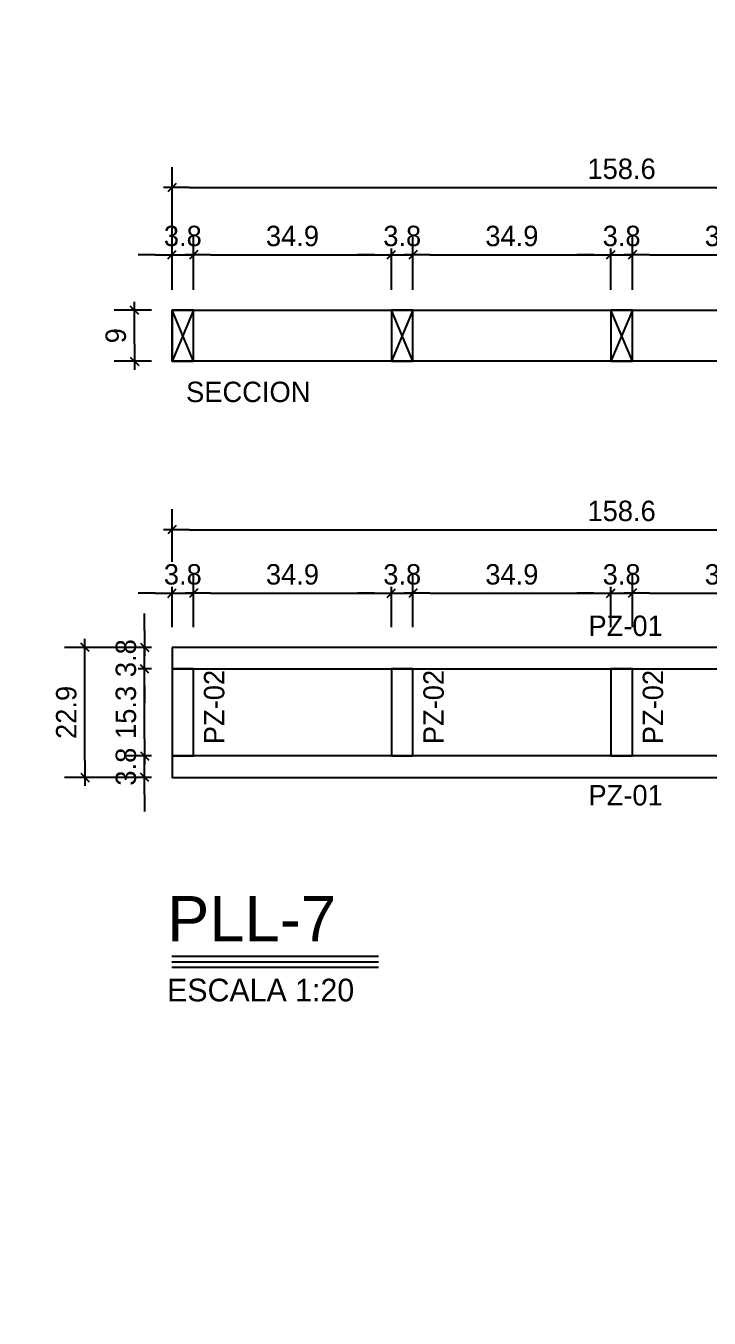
# Model space of a CAD drawing. Header units: millimetres. Extents: x 19458 to 19711, y 4351 to 4752.
# Drawn here: x 19490.617 to 19491.823, y 4522.546 to 4524.824 of the extents above; entities that cross this region are included whole.
import ezdxf
from ezdxf.enums import TextEntityAlignment as Align

# ---------------------------------------------------------------- set-up
doc = ezdxf.new("R2010")
doc.units = ezdxf.units.MM
for name, color, linetype in [('0 @ 0.2', 7, 'Continuous'), ('cotas', 1, 'Continuous'), ('cotas @ 500', 1, 'Continuous'), ('PANELES', 2, 'Continuous'), ('TEXTO @ 0.2', 2, 'Continuous'), ('TEXTOS TITULOS @ 0.2', 3, 'Continuous')]:
    doc.layers.add(name, color=color, linetype=linetype)
doc.styles.add('century gothic', font='GOTHIC.TTF')
doc.styles.add('COTAS SMC', font='GOTHIC.TTF')
doc.styles.add('NOTAS', font='GOTHIC.TTF')
doc.styles.add('SMCtitulos', font='sanss___.ttf')
doc.dimstyles.new('ANOTATIVE 100 SMCONSTRUCCIONES', dxfattribs={"dimscale": 0, "dimtxt": 0.18, "dimasz": 0.15, "dimexe": 0.18, "dimexo": 0.09, "dimgap": 0.1, "dimtad": 1, "dimzin": 0, "dimdsep": 46, "dimtxsty": 'century gothic', "dimblk1": 'FLECHA1', "dimblk2": 'FLECHA1', "dimsah": 1, "dimcen": 0.18, "dimdle": 0.075, "dimclrd": 1, "dimclre": 1, "dimclrt": 2, "dimaunit": 1, "dimadec": 0, "dimazin": 0, "dimtfac": 0.75, "dimtix": 1, "dimtmove": 2, "dimatfit": 3, "dimfxl": 0.09, "dimtvp": 1.5, "dimtfill": 1, "dimtolj": 1, "dimtzin": 0, "dimarcsym": 0})
doc.dimstyles.new('ANOTATIVE CM SMCONSTRUCCIONES', dxfattribs={"dimscale": 0, "dimtxt": 0.18, "dimasz": 0.15, "dimexe": 0.18, "dimexo": 0.18, "dimgap": 0.07, "dimtad": 1, "dimdec": 1, "dimlfac": 100, "dimdsep": 46, "dimtxsty": 'century gothic', "dimblk1": 'FLECHA1', "dimblk2": 'FLECHA1', "dimsah": 1, "dimcen": 0.18, "dimdle": 0.075, "dimclrd": 1, "dimclre": 1, "dimclrt": 2, "dimaunit": 1, "dimadec": 0, "dimazin": 2, "dimtfac": 0.75, "dimtdec": 1, "dimtix": 1, "dimtmove": 2, "dimatfit": 3, "dimfxl": 0.09, "dimtvp": 1.5, "dimtfill": 1, "dimtolj": 1, "dimtzin": 0, "dimarcsym": 0})
doc.dimstyles.new('PIES SMCONSTRUCCIONES', dxfattribs={"dimscale": 0, "dimtxt": 0.18, "dimasz": 0.2, "dimexe": 0.18, "dimexo": 0, "dimgap": 0.1, "dimtad": 1, "dimdec": 0, "dimlfac": 39.370079, "dimzin": 0, "dimdsep": 46, "dimlunit": 4, "dimtxsty": 'COTAS SMC', "dimblk1": 'FLECHA1', "dimblk2": 'FLECHA1', "dimsah": 1, "dimcen": 0.2, "dimdle": 0.075, "dimclrd": 1, "dimclre": 1, "dimclrt": 2, "dimaunit": 1, "dimadec": 0, "dimazin": 0, "dimtfac": 0.75, "dimtdec": 0, "dimtix": 1, "dimtmove": 2, "dimatfit": 3, "dimfxl": 0.09, "dimtvp": 1.5, "dimtfill": 1, "dimtolj": 1, "dimtzin": 0, "dimarcsym": 0})

# ---------------------------------------------------------------- blocks, each defined once
blk = doc.blocks.new('FLECHA1')
at = {"color": 4}
blk.add_line((-0.246176, -0.248081), (0.248081, 0.25), dxfattribs=at)
at = {"color": 1}
blk.add_line((-1, 0), (0.496162, 0), dxfattribs=at)
blk = doc.blocks.new('*D419')
at = {"layer": 'cotas', "color": 1, "lineweight": -2, "transparency": 16777216}
for p, q in [((19614.326, 4625.8448), (19614.326, 4700.8448)), ((19570.9836, 4550.8448), (19524.326, 4550.8448)), ((19614.326, 4548.4298), (19614.326, 4550.8448)), ((19570.5339, 4548.4298), (19524.326, 4548.4298)), ((19614.326, 4473.4298), (19614.326, 4398.4298))]:
    blk.add_line(p, q, dxfattribs=at)
at = {"layer": 'Defpoints', "color": 0, "transparency": 16777216}
for p in [(19614.326, 4550.8448), (19615.9836, 4550.8448), (19615.5339, 4548.4298)]:
    blk.add_point(p, dxfattribs=at)
at = {"layer": 'cotas', "color": 1, "lineweight": -2, "transparency": 16777216, "xscale": 75, "yscale": 75, "zscale": 75}
for p, rotation in [((19614.326, 4550.8448), 270), ((19614.326, 4548.4298), 90)]:
    blk.add_blockref('FLECHA1', p, dxfattribs=dict(at, rotation=rotation))
at = {"layer": 'cotas', "color": 2, "transparency": 16777216, "insert": (19517.3376, 4549.6373), "char_height": 90, "attachment_point": 5, "rotation": 90, "style": 'century gothic', "bg_fill": 3, "box_fill_scale": 1.1, "bg_fill_color": 256, "bg_fill_true_color": 13158600, "bg_fill_transparency": 0}
blk.add_mtext('\\A1;2.42', dxfattribs=at)
blk = doc.blocks.new('*D474')
at = {"layer": 'cotas', "color": 1, "lineweight": -2, "transparency": 16777216}
for p, q in [((19620.0128, 4651.7533), (19620.0128, 4751.7533)), ((19620.4168, 4551.7533), (19530.0128, 4551.7533)), ((19620.0128, 4550.5333), (19620.0128, 4551.7533)), ((19620.4168, 4550.5333), (19530.0128, 4550.5333)), ((19620.0128, 4450.5333), (19620.0128, 4350.5333))]:
    blk.add_line(p, q, dxfattribs=at)
at = {"layer": 'Defpoints', "color": 0, "transparency": 16777216}
for p in [(19620.0128, 4551.7533), (19620.4168, 4551.7533), (19620.4168, 4550.5333)]:
    blk.add_point(p, dxfattribs=at)
at = {"layer": 'cotas', "color": 1, "lineweight": -2, "transparency": 16777216, "xscale": 100, "yscale": 100, "zscale": 100}
for p, rotation in [((19620.0128, 4551.7533), 270), ((19620.0128, 4550.5333), 90)]:
    blk.add_blockref('FLECHA1', p, dxfattribs=dict(at, rotation=rotation))
at = {"layer": 'cotas', "color": 2, "transparency": 16777216, "insert": (19523.8809, 4551.1433), "char_height": 90, "attachment_point": 5, "rotation": 90, "style": 'COTAS SMC', "bg_fill": 3, "box_fill_scale": 1.1, "bg_fill_color": 256, "bg_fill_true_color": 13158600, "bg_fill_transparency": 0}
blk.add_mtext("\\A1;4'", dxfattribs=at)
blk = doc.blocks.new('*U701')
at = {"color": 2}
blk.add_line((0, 0.052), (1.823, 0.052), dxfattribs=at)
at = {"color": 250}
blk.add_line((0, 0), (1.823, 0), dxfattribs=at)
at = {"color": 7}
blk.add_line((0, -0.047), (1.823, -0.047), dxfattribs=at)
at = {"color": 0, "linetype": 'ByBlock', "lineweight": -2, "style": 'NOTAS'}
for tag, p in [('1TITLE', (0.027, 1.014)), ('2TITLE', (-0.043, 0.181))]:
    blk.add_attdef(tag, p, '', height=0.3, dxfattribs=at)
blk.add_attdef('SCALE', text='', height=0.18, dxfattribs=at).set_placement((-0.043, -0.148), align=Align.TOP_LEFT)
blk = doc.blocks.new('LL')
at = {"layer": 'PANELES'}
for p, q in [((19468.3744, 4520.8214), (19468.4124, 4520.7314)), ((19468.3744, 4520.7314), (19468.4124, 4520.8214))]:
    blk.add_line(p, q, dxfattribs=at)
blk.add_lwpolyline([(19468.3744, 4520.7314), (19468.4124, 4520.7314), (19468.4124, 4520.8214), (19468.3744, 4520.8214)], close=True, dxfattribs=at)
blk = doc.blocks.new('*D992')
at = {"color": 1, "lineweight": -2, "transparency": 16777216}
for p, q in [((19490.8388, 4524.3229), (19490.7726, 4524.3229)), ((19490.8086, 4524.2629), (19490.8086, 4524.2929)), ((19490.8388, 4524.2329), (19490.7726, 4524.2329))]:
    blk.add_line(p, q, dxfattribs=at)
at = {"layer": 'Defpoints', "color": 0, "transparency": 16777216}
for p in [(19490.8086, 4524.3229), (19490.8748, 4524.3229), (19490.8748, 4524.2329)]:
    blk.add_point(p, dxfattribs=at)
at = {"color": 1, "lineweight": -2, "transparency": 16777216, "xscale": 0.03, "yscale": 0.03, "zscale": 0.03}
for p, rotation in [((19490.8086, 4524.3229), 90), ((19490.8086, 4524.2329), 270)]:
    blk.add_blockref('FLECHA1', p, dxfattribs=dict(at, rotation=rotation))
at = {"color": 2, "transparency": 16777216, "insert": (19490.7757, 4524.2779), "char_height": 0.036, "attachment_point": 5, "rotation": 90, "style": 'century gothic', "bg_fill": 3, "box_fill_scale": 1.1, "bg_fill_color": 256, "bg_fill_true_color": 13158600, "bg_fill_transparency": 0}
blk.add_mtext('\\A1;9', dxfattribs=at)
blk = doc.blocks.new('*D993')
at = {"color": 1, "lineweight": -2, "transparency": 16777216}
for p, q in [((19490.8748, 4524.3589), (19490.8748, 4524.4567)), ((19490.9128, 4524.3589), (19490.9128, 4524.4567)), ((19490.8448, 4524.4207), (19490.8148, 4524.4207)), ((19490.8748, 4524.4207), (19490.9128, 4524.4207)), ((19490.9428, 4524.4207), (19490.9728, 4524.4207))]:
    blk.add_line(p, q, dxfattribs=at)
at = {"layer": 'Defpoints', "color": 0, "transparency": 16777216}
for p in [(19490.9128, 4524.4207), (19490.8748, 4524.3229), (19490.9128, 4524.3229)]:
    blk.add_point(p, dxfattribs=at)
at = {"color": 1, "lineweight": -2, "transparency": 16777216, "xscale": 0.03, "yscale": 0.03, "zscale": 0.03}
blk.add_blockref('FLECHA1', (19490.8748, 4524.4207), dxfattribs=at)
at = {"color": 1, "lineweight": -2, "transparency": 16777216, "xscale": 0.03, "yscale": 0.03, "zscale": 0.03, "rotation": 180}
blk.add_blockref('FLECHA1', (19490.9128, 4524.4207), dxfattribs=at)
at = {"color": 2, "transparency": 16777216, "insert": (19490.8938, 4524.4536), "char_height": 0.036, "attachment_point": 5, "style": 'century gothic', "bg_fill": 3, "box_fill_scale": 1.1, "bg_fill_color": 256, "bg_fill_true_color": 13158600, "bg_fill_transparency": 0}
blk.add_mtext('\\A1;3.8', dxfattribs=at)
blk = doc.blocks.new('*D994')
at = {"color": 1, "lineweight": -2, "transparency": 16777216}
for p, q in [((19490.9128, 4524.3589), (19490.9128, 4524.4567)), ((19491.2619, 4524.3589), (19491.2619, 4524.4567)), ((19490.9428, 4524.4207), (19491.2319, 4524.4207))]:
    blk.add_line(p, q, dxfattribs=at)
at = {"layer": 'Defpoints', "color": 0, "transparency": 16777216}
for p in [(19491.2619, 4524.4207), (19490.9128, 4524.3229), (19491.2619, 4524.3229)]:
    blk.add_point(p, dxfattribs=at)
at = {"color": 1, "lineweight": -2, "transparency": 16777216, "xscale": 0.03, "yscale": 0.03, "zscale": 0.03, "rotation": 180}
blk.add_blockref('FLECHA1', (19490.9128, 4524.4207), dxfattribs=at)
at = {"color": 1, "lineweight": -2, "transparency": 16777216, "xscale": 0.03, "yscale": 0.03, "zscale": 0.03}
blk.add_blockref('FLECHA1', (19491.2619, 4524.4207), dxfattribs=at)
at = {"color": 2, "transparency": 16777216, "insert": (19491.0873, 4524.4536), "char_height": 0.036, "attachment_point": 5, "style": 'century gothic', "bg_fill": 3, "box_fill_scale": 1.1, "bg_fill_color": 256, "bg_fill_true_color": 13158600, "bg_fill_transparency": 0}
blk.add_mtext('\\A1;34.9', dxfattribs=at)
blk = doc.blocks.new('*D995')
at = {"color": 1, "lineweight": -2, "transparency": 16777216}
for p, q in [((19491.2619, 4524.3589), (19491.2619, 4524.4567)), ((19491.2999, 4524.3589), (19491.2999, 4524.4567)), ((19491.2319, 4524.4207), (19491.2019, 4524.4207)), ((19491.2619, 4524.4207), (19491.2999, 4524.4207)), ((19491.3299, 4524.4207), (19491.3599, 4524.4207))]:
    blk.add_line(p, q, dxfattribs=at)
at = {"layer": 'Defpoints', "color": 0, "transparency": 16777216}
for p in [(19491.2999, 4524.4207), (19491.2619, 4524.3229), (19491.2999, 4524.3229)]:
    blk.add_point(p, dxfattribs=at)
at = {"color": 1, "lineweight": -2, "transparency": 16777216, "xscale": 0.03, "yscale": 0.03, "zscale": 0.03}
blk.add_blockref('FLECHA1', (19491.2619, 4524.4207), dxfattribs=at)
at = {"color": 1, "lineweight": -2, "transparency": 16777216, "xscale": 0.03, "yscale": 0.03, "zscale": 0.03, "rotation": 180}
blk.add_blockref('FLECHA1', (19491.2999, 4524.4207), dxfattribs=at)
at = {"color": 2, "transparency": 16777216, "insert": (19491.2809, 4524.4536), "char_height": 0.036, "attachment_point": 5, "style": 'century gothic', "bg_fill": 3, "box_fill_scale": 1.1, "bg_fill_color": 256, "bg_fill_true_color": 13158600, "bg_fill_transparency": 0}
blk.add_mtext('\\A1;3.8', dxfattribs=at)
blk = doc.blocks.new('*D996')
at = {"color": 1, "lineweight": -2, "transparency": 16777216}
for p, q in [((19491.2999, 4524.3589), (19491.2999, 4524.4567)), ((19491.649, 4524.3589), (19491.649, 4524.4567)), ((19491.3299, 4524.4207), (19491.619, 4524.4207))]:
    blk.add_line(p, q, dxfattribs=at)
at = {"layer": 'Defpoints', "color": 0, "transparency": 16777216}
for p in [(19491.649, 4524.4207), (19491.2999, 4524.3229), (19491.649, 4524.3229)]:
    blk.add_point(p, dxfattribs=at)
at = {"color": 1, "lineweight": -2, "transparency": 16777216, "xscale": 0.03, "yscale": 0.03, "zscale": 0.03, "rotation": 180}
blk.add_blockref('FLECHA1', (19491.2999, 4524.4207), dxfattribs=at)
at = {"color": 1, "lineweight": -2, "transparency": 16777216, "xscale": 0.03, "yscale": 0.03, "zscale": 0.03}
blk.add_blockref('FLECHA1', (19491.649, 4524.4207), dxfattribs=at)
at = {"color": 2, "transparency": 16777216, "insert": (19491.4744, 4524.4536), "char_height": 0.036, "attachment_point": 5, "style": 'century gothic', "bg_fill": 3, "box_fill_scale": 1.1, "bg_fill_color": 256, "bg_fill_true_color": 13158600, "bg_fill_transparency": 0}
blk.add_mtext('\\A1;34.9', dxfattribs=at)
blk = doc.blocks.new('*D997')
at = {"color": 1, "lineweight": -2, "transparency": 16777216}
for p, q in [((19491.649, 4524.3589), (19491.649, 4524.4567)), ((19491.687, 4524.3589), (19491.687, 4524.4567)), ((19491.619, 4524.4207), (19491.589, 4524.4207)), ((19491.649, 4524.4207), (19491.687, 4524.4207)), ((19491.717, 4524.4207), (19491.747, 4524.4207))]:
    blk.add_line(p, q, dxfattribs=at)
at = {"layer": 'Defpoints', "color": 0, "transparency": 16777216}
for p in [(19491.687, 4524.4207), (19491.649, 4524.3229), (19491.687, 4524.3229)]:
    blk.add_point(p, dxfattribs=at)
at = {"color": 1, "lineweight": -2, "transparency": 16777216, "xscale": 0.03, "yscale": 0.03, "zscale": 0.03}
blk.add_blockref('FLECHA1', (19491.649, 4524.4207), dxfattribs=at)
at = {"color": 1, "lineweight": -2, "transparency": 16777216, "xscale": 0.03, "yscale": 0.03, "zscale": 0.03, "rotation": 180}
blk.add_blockref('FLECHA1', (19491.687, 4524.4207), dxfattribs=at)
at = {"color": 2, "transparency": 16777216, "insert": (19491.668, 4524.4536), "char_height": 0.036, "attachment_point": 5, "style": 'century gothic', "bg_fill": 3, "box_fill_scale": 1.1, "bg_fill_color": 256, "bg_fill_true_color": 13158600, "bg_fill_transparency": 0}
blk.add_mtext('\\A1;3.8', dxfattribs=at)
blk = doc.blocks.new('*D998')
at = {"color": 1, "lineweight": -2, "transparency": 16777216}
for p, q in [((19491.687, 4524.3589), (19491.687, 4524.4567)), ((19492.0361, 4524.3589), (19492.0361, 4524.4567)), ((19491.717, 4524.4207), (19492.0061, 4524.4207))]:
    blk.add_line(p, q, dxfattribs=at)
at = {"layer": 'Defpoints', "color": 0, "transparency": 16777216}
for p in [(19492.0361, 4524.4207), (19491.687, 4524.3229), (19492.0361, 4524.3229)]:
    blk.add_point(p, dxfattribs=at)
at = {"color": 1, "lineweight": -2, "transparency": 16777216, "xscale": 0.03, "yscale": 0.03, "zscale": 0.03, "rotation": 180}
blk.add_blockref('FLECHA1', (19491.687, 4524.4207), dxfattribs=at)
at = {"color": 1, "lineweight": -2, "transparency": 16777216, "xscale": 0.03, "yscale": 0.03, "zscale": 0.03}
blk.add_blockref('FLECHA1', (19492.0361, 4524.4207), dxfattribs=at)
at = {"color": 2, "transparency": 16777216, "insert": (19491.8615, 4524.4536), "char_height": 0.036, "attachment_point": 5, "style": 'century gothic', "bg_fill": 3, "box_fill_scale": 1.1, "bg_fill_color": 256, "bg_fill_true_color": 13158600, "bg_fill_transparency": 0}
blk.add_mtext('\\A1;34.9', dxfattribs=at)
blk = doc.blocks.new('*D1002')
at = {"color": 1, "lineweight": -2, "transparency": 16777216}
for p, q in [((19490.8748, 4524.3589), (19490.8748, 4524.5752)), ((19492.4612, 4524.3589), (19492.4612, 4524.5752)), ((19490.9048, 4524.5392), (19492.4312, 4524.5392))]:
    blk.add_line(p, q, dxfattribs=at)
at = {"layer": 'Defpoints', "color": 0, "transparency": 16777216}
for p in [(19492.4612, 4524.5392), (19490.8748, 4524.3229), (19492.4612, 4524.3229)]:
    blk.add_point(p, dxfattribs=at)
at = {"color": 1, "lineweight": -2, "transparency": 16777216, "xscale": 0.03, "yscale": 0.03, "zscale": 0.03, "rotation": 180}
blk.add_blockref('FLECHA1', (19490.8748, 4524.5392), dxfattribs=at)
at = {"color": 1, "lineweight": -2, "transparency": 16777216, "xscale": 0.03, "yscale": 0.03, "zscale": 0.03}
blk.add_blockref('FLECHA1', (19492.4612, 4524.5392), dxfattribs=at)
at = {"color": 2, "transparency": 16777216, "insert": (19491.668, 4524.5721), "char_height": 0.036, "attachment_point": 5, "style": 'century gothic', "bg_fill": 3, "box_fill_scale": 1.1, "bg_fill_color": 256, "bg_fill_true_color": 13158600, "bg_fill_transparency": 0}
blk.add_mtext('\\A1;158.6', dxfattribs=at)
blk = doc.blocks.new('*D1003')
at = {"color": 1, "lineweight": -2, "transparency": 16777216}
for p, q in [((19490.8264, 4523.567), (19490.8264, 4523.597)), ((19490.8388, 4523.537), (19490.7904, 4523.537)), ((19490.8264, 4523.499), (19490.8264, 4523.537)), ((19490.8388, 4523.499), (19490.7904, 4523.499)), ((19490.8264, 4523.469), (19490.8264, 4523.439))]:
    blk.add_line(p, q, dxfattribs=at)
at = {"layer": 'Defpoints', "color": 0, "transparency": 16777216}
for p in [(19490.8264, 4523.537), (19490.8748, 4523.537), (19490.8748, 4523.499)]:
    blk.add_point(p, dxfattribs=at)
at = {"color": 1, "lineweight": -2, "transparency": 16777216, "xscale": 0.03, "yscale": 0.03, "zscale": 0.03}
for p, rotation in [((19490.8264, 4523.537), 270), ((19490.8264, 4523.499), 90)]:
    blk.add_blockref('FLECHA1', p, dxfattribs=dict(at, rotation=rotation))
at = {"color": 2, "transparency": 16777216, "insert": (19490.7935, 4523.518), "char_height": 0.036, "attachment_point": 5, "rotation": 90, "style": 'century gothic', "bg_fill": 3, "box_fill_scale": 1.1, "bg_fill_color": 256, "bg_fill_true_color": 13158600, "bg_fill_transparency": 0}
blk.add_mtext('\\A1;3.8', dxfattribs=at)
blk = doc.blocks.new('*D1004')
at = {"color": 1, "lineweight": -2, "transparency": 16777216}
for p, q in [((19490.8388, 4523.6903), (19490.7904, 4523.6903)), ((19490.8264, 4523.567), (19490.8264, 4523.6603)), ((19490.8388, 4523.537), (19490.7904, 4523.537))]:
    blk.add_line(p, q, dxfattribs=at)
at = {"layer": 'Defpoints', "color": 0, "transparency": 16777216}
for p in [(19490.8264, 4523.6903), (19490.8748, 4523.6903), (19490.8748, 4523.537)]:
    blk.add_point(p, dxfattribs=at)
at = {"color": 1, "lineweight": -2, "transparency": 16777216, "xscale": 0.03, "yscale": 0.03, "zscale": 0.03}
for p, rotation in [((19490.8264, 4523.6903), 90), ((19490.8264, 4523.537), 270)]:
    blk.add_blockref('FLECHA1', p, dxfattribs=dict(at, rotation=rotation))
at = {"color": 2, "transparency": 16777216, "insert": (19490.7935, 4523.6137), "char_height": 0.036, "attachment_point": 5, "rotation": 90, "style": 'century gothic', "bg_fill": 3, "box_fill_scale": 1.1, "bg_fill_color": 256, "bg_fill_true_color": 13158600, "bg_fill_transparency": 0}
blk.add_mtext('\\A1;15.3', dxfattribs=at)
blk = doc.blocks.new('*D1005')
at = {"color": 1, "lineweight": -2, "transparency": 16777216}
for p, q in [((19490.8264, 4523.7583), (19490.8264, 4523.7883)), ((19490.8388, 4523.7283), (19490.7904, 4523.7283)), ((19490.8264, 4523.6903), (19490.8264, 4523.7283)), ((19490.8388, 4523.6903), (19490.7904, 4523.6903)), ((19490.8264, 4523.6603), (19490.8264, 4523.6303))]:
    blk.add_line(p, q, dxfattribs=at)
at = {"layer": 'Defpoints', "color": 0, "transparency": 16777216}
for p in [(19490.8264, 4523.7283), (19490.8748, 4523.7283), (19490.8748, 4523.6903)]:
    blk.add_point(p, dxfattribs=at)
at = {"color": 1, "lineweight": -2, "transparency": 16777216, "xscale": 0.03, "yscale": 0.03, "zscale": 0.03}
for p, rotation in [((19490.8264, 4523.7283), 270), ((19490.8264, 4523.6903), 90)]:
    blk.add_blockref('FLECHA1', p, dxfattribs=dict(at, rotation=rotation))
at = {"color": 2, "transparency": 16777216, "insert": (19490.7935, 4523.7093), "char_height": 0.036, "attachment_point": 5, "rotation": 90, "style": 'century gothic', "bg_fill": 3, "box_fill_scale": 1.1, "bg_fill_color": 256, "bg_fill_true_color": 13158600, "bg_fill_transparency": 0}
blk.add_mtext('\\A1;3.8', dxfattribs=at)
blk = doc.blocks.new('*D1006')
at = {"color": 1, "lineweight": -2, "transparency": 16777216}
for p, q in [((19490.8388, 4523.7283), (19490.6852, 4523.7283)), ((19490.7212, 4523.529), (19490.7212, 4523.6983)), ((19490.8388, 4523.499), (19490.6852, 4523.499))]:
    blk.add_line(p, q, dxfattribs=at)
at = {"layer": 'Defpoints', "color": 0, "transparency": 16777216}
for p in [(19490.7212, 4523.7283), (19490.8748, 4523.7283), (19490.8748, 4523.499)]:
    blk.add_point(p, dxfattribs=at)
at = {"color": 1, "lineweight": -2, "transparency": 16777216, "xscale": 0.03, "yscale": 0.03, "zscale": 0.03}
for p, rotation in [((19490.7212, 4523.7283), 90), ((19490.7212, 4523.499), 270)]:
    blk.add_blockref('FLECHA1', p, dxfattribs=dict(at, rotation=rotation))
at = {"color": 2, "transparency": 16777216, "insert": (19490.6883, 4523.6137), "char_height": 0.036, "attachment_point": 5, "rotation": 90, "style": 'century gothic', "bg_fill": 3, "box_fill_scale": 1.1, "bg_fill_color": 256, "bg_fill_true_color": 13158600, "bg_fill_transparency": 0}
blk.add_mtext('\\A1;22.9', dxfattribs=at)
blk = doc.blocks.new('*D1007')
at = {"color": 1, "lineweight": -2, "transparency": 16777216}
for p, q in [((19490.8748, 4523.8023), (19490.8748, 4523.9719)), ((19492.4612, 4523.7643), (19492.4612, 4523.9719)), ((19490.9048, 4523.9359), (19492.4312, 4523.9359))]:
    blk.add_line(p, q, dxfattribs=at)
at = {"layer": 'Defpoints', "color": 0, "transparency": 16777216}
for p in [(19492.4612, 4523.9359), (19490.8748, 4523.7663), (19492.4612, 4523.7283)]:
    blk.add_point(p, dxfattribs=at)
at = {"color": 1, "lineweight": -2, "transparency": 16777216, "xscale": 0.03, "yscale": 0.03, "zscale": 0.03, "rotation": 180}
blk.add_blockref('FLECHA1', (19490.8748, 4523.9359), dxfattribs=at)
at = {"color": 1, "lineweight": -2, "transparency": 16777216, "xscale": 0.03, "yscale": 0.03, "zscale": 0.03}
blk.add_blockref('FLECHA1', (19492.4612, 4523.9359), dxfattribs=at)
at = {"color": 2, "transparency": 16777216, "insert": (19491.668, 4523.9688), "char_height": 0.036, "attachment_point": 5, "style": 'century gothic', "bg_fill": 3, "box_fill_scale": 1.1, "bg_fill_color": 256, "bg_fill_true_color": 13158600, "bg_fill_transparency": 0}
blk.add_mtext('\\A1;158.6', dxfattribs=at)
blk = doc.blocks.new('*D1008')
at = {"color": 1, "lineweight": -2, "transparency": 16777216}
for p, q in [((19490.8748, 4523.7643), (19490.8748, 4523.86)), ((19490.9128, 4523.7643), (19490.9128, 4523.86)), ((19490.8448, 4523.824), (19490.8148, 4523.824)), ((19490.8748, 4523.824), (19490.9128, 4523.824)), ((19490.9428, 4523.824), (19490.9728, 4523.824))]:
    blk.add_line(p, q, dxfattribs=at)
at = {"layer": 'Defpoints', "color": 0, "transparency": 16777216}
for p in [(19490.9128, 4523.824), (19490.8748, 4523.7283), (19490.9128, 4523.7283)]:
    blk.add_point(p, dxfattribs=at)
at = {"color": 1, "lineweight": -2, "transparency": 16777216, "xscale": 0.03, "yscale": 0.03, "zscale": 0.03}
blk.add_blockref('FLECHA1', (19490.8748, 4523.824), dxfattribs=at)
at = {"color": 1, "lineweight": -2, "transparency": 16777216, "xscale": 0.03, "yscale": 0.03, "zscale": 0.03, "rotation": 180}
blk.add_blockref('FLECHA1', (19490.9128, 4523.824), dxfattribs=at)
at = {"color": 2, "transparency": 16777216, "insert": (19490.8938, 4523.8569), "char_height": 0.036, "attachment_point": 5, "style": 'century gothic', "bg_fill": 3, "box_fill_scale": 1.1, "bg_fill_color": 256, "bg_fill_true_color": 13158600, "bg_fill_transparency": 0}
blk.add_mtext('\\A1;3.8', dxfattribs=at)
blk = doc.blocks.new('*D1009')
at = {"color": 1, "lineweight": -2, "transparency": 16777216}
for p, q in [((19490.9128, 4523.7643), (19490.9128, 4523.86)), ((19491.2619, 4523.7643), (19491.2619, 4523.86)), ((19490.9428, 4523.824), (19491.2319, 4523.824))]:
    blk.add_line(p, q, dxfattribs=at)
at = {"layer": 'Defpoints', "color": 0, "transparency": 16777216}
for p in [(19491.2619, 4523.824), (19490.9128, 4523.7283), (19491.2619, 4523.7283)]:
    blk.add_point(p, dxfattribs=at)
at = {"color": 1, "lineweight": -2, "transparency": 16777216, "xscale": 0.03, "yscale": 0.03, "zscale": 0.03, "rotation": 180}
blk.add_blockref('FLECHA1', (19490.9128, 4523.824), dxfattribs=at)
at = {"color": 1, "lineweight": -2, "transparency": 16777216, "xscale": 0.03, "yscale": 0.03, "zscale": 0.03}
blk.add_blockref('FLECHA1', (19491.2619, 4523.824), dxfattribs=at)
at = {"color": 2, "transparency": 16777216, "insert": (19491.0873, 4523.8569), "char_height": 0.036, "attachment_point": 5, "style": 'century gothic', "bg_fill": 3, "box_fill_scale": 1.1, "bg_fill_color": 256, "bg_fill_true_color": 13158600, "bg_fill_transparency": 0}
blk.add_mtext('\\A1;34.9', dxfattribs=at)
blk = doc.blocks.new('*D1010')
at = {"color": 1, "lineweight": -2, "transparency": 16777216}
for p, q in [((19491.2619, 4523.7643), (19491.2619, 4523.86)), ((19491.2999, 4523.7643), (19491.2999, 4523.86)), ((19491.2319, 4523.824), (19491.2019, 4523.824)), ((19491.2619, 4523.824), (19491.2999, 4523.824)), ((19491.3299, 4523.824), (19491.3599, 4523.824))]:
    blk.add_line(p, q, dxfattribs=at)
at = {"layer": 'Defpoints', "color": 0, "transparency": 16777216}
for p in [(19491.2999, 4523.824), (19491.2619, 4523.7283), (19491.2999, 4523.7283)]:
    blk.add_point(p, dxfattribs=at)
at = {"color": 1, "lineweight": -2, "transparency": 16777216, "xscale": 0.03, "yscale": 0.03, "zscale": 0.03}
blk.add_blockref('FLECHA1', (19491.2619, 4523.824), dxfattribs=at)
at = {"color": 1, "lineweight": -2, "transparency": 16777216, "xscale": 0.03, "yscale": 0.03, "zscale": 0.03, "rotation": 180}
blk.add_blockref('FLECHA1', (19491.2999, 4523.824), dxfattribs=at)
at = {"color": 2, "transparency": 16777216, "insert": (19491.2809, 4523.8569), "char_height": 0.036, "attachment_point": 5, "style": 'century gothic', "bg_fill": 3, "box_fill_scale": 1.1, "bg_fill_color": 256, "bg_fill_true_color": 13158600, "bg_fill_transparency": 0}
blk.add_mtext('\\A1;3.8', dxfattribs=at)
blk = doc.blocks.new('*D1011')
at = {"color": 1, "lineweight": -2, "transparency": 16777216}
for p, q in [((19491.2999, 4523.7643), (19491.2999, 4523.86)), ((19491.649, 4523.7643), (19491.649, 4523.86)), ((19491.3299, 4523.824), (19491.619, 4523.824))]:
    blk.add_line(p, q, dxfattribs=at)
at = {"layer": 'Defpoints', "color": 0, "transparency": 16777216}
for p in [(19491.649, 4523.824), (19491.2999, 4523.7283), (19491.649, 4523.7283)]:
    blk.add_point(p, dxfattribs=at)
at = {"color": 1, "lineweight": -2, "transparency": 16777216, "xscale": 0.03, "yscale": 0.03, "zscale": 0.03, "rotation": 180}
blk.add_blockref('FLECHA1', (19491.2999, 4523.824), dxfattribs=at)
at = {"color": 1, "lineweight": -2, "transparency": 16777216, "xscale": 0.03, "yscale": 0.03, "zscale": 0.03}
blk.add_blockref('FLECHA1', (19491.649, 4523.824), dxfattribs=at)
at = {"color": 2, "transparency": 16777216, "insert": (19491.4744, 4523.8569), "char_height": 0.036, "attachment_point": 5, "style": 'century gothic', "bg_fill": 3, "box_fill_scale": 1.1, "bg_fill_color": 256, "bg_fill_true_color": 13158600, "bg_fill_transparency": 0}
blk.add_mtext('\\A1;34.9', dxfattribs=at)
blk = doc.blocks.new('*D1012')
at = {"color": 1, "lineweight": -2, "transparency": 16777216}
for p, q in [((19491.649, 4523.7643), (19491.649, 4523.86)), ((19491.687, 4523.7643), (19491.687, 4523.86)), ((19491.619, 4523.824), (19491.589, 4523.824)), ((19491.649, 4523.824), (19491.687, 4523.824)), ((19491.717, 4523.824), (19491.747, 4523.824))]:
    blk.add_line(p, q, dxfattribs=at)
at = {"layer": 'Defpoints', "color": 0, "transparency": 16777216}
for p in [(19491.687, 4523.824), (19491.649, 4523.7283), (19491.687, 4523.7283)]:
    blk.add_point(p, dxfattribs=at)
at = {"color": 1, "lineweight": -2, "transparency": 16777216, "xscale": 0.03, "yscale": 0.03, "zscale": 0.03}
blk.add_blockref('FLECHA1', (19491.649, 4523.824), dxfattribs=at)
at = {"color": 1, "lineweight": -2, "transparency": 16777216, "xscale": 0.03, "yscale": 0.03, "zscale": 0.03, "rotation": 180}
blk.add_blockref('FLECHA1', (19491.687, 4523.824), dxfattribs=at)
at = {"color": 2, "transparency": 16777216, "insert": (19491.668, 4523.8569), "char_height": 0.036, "attachment_point": 5, "style": 'century gothic', "bg_fill": 3, "box_fill_scale": 1.1, "bg_fill_color": 256, "bg_fill_true_color": 13158600, "bg_fill_transparency": 0}
blk.add_mtext('\\A1;3.8', dxfattribs=at)
blk = doc.blocks.new('*D1013')
at = {"color": 1, "lineweight": -2, "transparency": 16777216}
for p, q in [((19491.687, 4523.7643), (19491.687, 4523.86)), ((19492.0361, 4523.7643), (19492.0361, 4523.86)), ((19491.717, 4523.824), (19492.0061, 4523.824))]:
    blk.add_line(p, q, dxfattribs=at)
at = {"layer": 'Defpoints', "color": 0, "transparency": 16777216}
for p in [(19492.0361, 4523.824), (19491.687, 4523.7283), (19492.0361, 4523.7283)]:
    blk.add_point(p, dxfattribs=at)
at = {"color": 1, "lineweight": -2, "transparency": 16777216, "xscale": 0.03, "yscale": 0.03, "zscale": 0.03, "rotation": 180}
blk.add_blockref('FLECHA1', (19491.687, 4523.824), dxfattribs=at)
at = {"color": 1, "lineweight": -2, "transparency": 16777216, "xscale": 0.03, "yscale": 0.03, "zscale": 0.03}
blk.add_blockref('FLECHA1', (19492.0361, 4523.824), dxfattribs=at)
at = {"color": 2, "transparency": 16777216, "insert": (19491.8615, 4523.8569), "char_height": 0.036, "attachment_point": 5, "style": 'century gothic', "bg_fill": 3, "box_fill_scale": 1.1, "bg_fill_color": 256, "bg_fill_true_color": 13158600, "bg_fill_transparency": 0}
blk.add_mtext('\\A1;34.9', dxfattribs=at)
blk = doc.blocks.new('*U1037')
at = {"layer": 'cotas @ 500'}
dim = blk.add_linear_dim(base=(19614.3260382735, 4550.8448237801), p1=(19615.5338597089, 4548.4298237801), p2=(19615.9836080801, 4550.8448237801), angle=90, dimstyle='ANOTATIVE 100 SMCONSTRUCCIONES', override={"dimscale": 500, "dimtix": 1, "dimtofl": 1, "dimtmove": 1, "dimatfit": 1}, dxfattribs=at)
dim.commit()
dim.dimension.update_dxf_attribs({"geometry": '*D419', "text_midpoint": (19517.3375950376, 4549.6373237801)})
blk = doc.blocks.new('*U1039')
at = {"layer": 'cotas @ 500'}
dim = blk.add_linear_dim(base=(19620.0128, 4551.7533), p1=(19620.4168, 4550.5333), p2=(19620.4168, 4551.7533), angle=90, dimstyle='PIES SMCONSTRUCCIONES', override={"dimscale": 500, "dimtix": 1, "dimtofl": 1, "dimtmove": 2, "dimatfit": 3}, dxfattribs=at)
dim.commit()
dim.dimension.update_dxf_attribs({"geometry": '*D474', "text_midpoint": (19523.8809, 4551.1433)})

msp = doc.modelspace()

# ---------------------------------------------------------------- block references
at = {"layer": 'cotas'}
msp.add_blockref('*U1037', (0, 0), dxfattribs=at)

# ---------------------------------------------------------------- next in the draw order: block references
msp.add_blockref('*U1039', (0, 0), dxfattribs=at)

# ---------------------------------------------------------------- next in the draw order: linework, layer by layer
at = {"layer": 'PANELES'}
for points in [[(19490.8748, 4524.2329), (19490.8748, 4524.3229), (19492.4612, 4524.3229), (19492.4612, 4524.2329)], [(19490.8748, 4523.7283), (19490.8748, 4523.6903), (19492.4612, 4523.6903), (19492.4612, 4523.7283)], [(19490.8748, 4523.537), (19490.9128, 4523.537), (19490.9128, 4523.6903), (19490.8748, 4523.6903)], [(19491.2619, 4523.537), (19491.2999, 4523.537), (19491.2999, 4523.6903), (19491.2619, 4523.6903)], [(19491.649, 4523.537), (19491.687, 4523.537), (19491.687, 4523.6903), (19491.649, 4523.6903)], [(19490.8748, 4523.537), (19490.8748, 4523.499), (19492.4612, 4523.499), (19492.4612, 4523.537)]]:
    msp.add_lwpolyline(points, close=True, dxfattribs=at)

# ---------------------------------------------------------------- next in the draw order: block references
at = {"layer": 'PANELES', "rotation": 180}
for p in [(38959.2872, 9045.0542), (38959.6743, 9045.0542), (38960.0614, 9045.0542)]:
    msp.add_blockref('LL', p, dxfattribs=at)
at = {"layer": 'TEXTOS TITULOS @ 0.2'}
ref = msp.add_blockref('*U701', (19490.8747, 4523.1736), dxfattribs=dict(at, xscale=0.2, yscale=0.2, zscale=0.2))
ref.add_attrib('2TITLE', 'PLL-7', (19490.8661, 4523.2098), dxfattribs={"layer": '0', "color": 0, "linetype": 'ByBlock', "lineweight": -2, "height": 0.08, "style": 'SMCtitulos'})
ref.add_attrib('SCALE', 'ESCALA 1:20', dxfattribs={"layer": '0', "color": 0, "linetype": 'ByBlock', "lineweight": -2, "height": 0.04, "style": 'NOTAS'}).set_placement((19490.8661, 4523.1441), align=Align.TOP_LEFT)

# ---------------------------------------------------------------- next in the draw order: texts
at = {"layer": 'TEXTO @ 0.2', "color": 2, "char_height": 0.036, "width": 0.271168, "attachment_point": 1, "style": 'century gothic'}
for s, insert in [('SECCION', (19490.8996, 4524.1969)), ('PZ-01 ', (19491.6095, 4523.4857))]:
    msp.add_mtext(s, dxfattribs=dict(at, insert=insert))
at = {"layer": 'TEXTO @ 0.2', "color": 2, "char_height": 0.036, "width": 0.271168, "attachment_point": 1, "rotation": 90, "style": 'century gothic'}
for insert in [(19490.9311, 4523.5576), (19491.3182, 4523.5576), (19491.7053, 4523.5576)]:
    msp.add_mtext('PZ-02', dxfattribs=dict(at, insert=insert))

# ---------------------------------------------------------------- next in the draw order: dimensions: what is measured, and where the dimension line sits
at = {"layer": '0 @ 0.2'}
for base, p1, p2, picture, middle in [((19490.8086, 4524.3229), (19490.8748, 4524.2329), (19490.8748, 4524.3229), '*D992', (19490.7757, 4524.2779)), ((19490.8264, 4523.537), (19490.8748, 4523.499), (19490.8748, 4523.537), '*D1003', (19490.7935, 4523.518))]:
    dim = msp.add_linear_dim(base=base, p1=p1, p2=p2, angle=90, dimstyle='ANOTATIVE CM SMCONSTRUCCIONES', override={"dimscale": 0.2, "dimtix": 1, "dimtofl": 1, "dimtmove": 2, "dimatfit": 3}, dxfattribs=at)
    dim.commit()
    dim.dimension.update_dxf_attribs({"geometry": picture, "text_midpoint": middle})

# ---------------------------------------------------------------- next in the draw order: dimensions: what is measured, and where the dimension line sits
dim = msp.add_linear_dim(base=(19490.9128, 4524.4207), p1=(19490.8748, 4524.3229), p2=(19490.9128, 4524.3229), dimstyle='ANOTATIVE CM SMCONSTRUCCIONES', override={"dimscale": 0.2, "dimtix": 1, "dimtofl": 1, "dimtmove": 2, "dimatfit": 3}, dxfattribs=at)
dim.commit()
dim.dimension.update_dxf_attribs({"geometry": '*D993', "text_midpoint": (19490.8938, 4524.4536)})
dim = msp.add_linear_dim(base=(19490.8264, 4523.6903), p1=(19490.8748, 4523.537), p2=(19490.8748, 4523.6903), angle=90, dimstyle='ANOTATIVE CM SMCONSTRUCCIONES', override={"dimscale": 0.2, "dimtix": 1, "dimtofl": 1, "dimtmove": 2, "dimatfit": 3}, dxfattribs=at)
dim.commit()
dim.dimension.update_dxf_attribs({"geometry": '*D1004', "text_midpoint": (19490.7935, 4523.6137)})

# ---------------------------------------------------------------- next in the draw order: dimensions: what is measured, and where the dimension line sits
dim = msp.add_linear_dim(base=(19491.2619, 4524.4207), p1=(19490.9128, 4524.3229), p2=(19491.2619, 4524.3229), dimstyle='ANOTATIVE CM SMCONSTRUCCIONES', override={"dimscale": 0.2, "dimtix": 1, "dimtofl": 1, "dimtmove": 2, "dimatfit": 3}, dxfattribs=at)
dim.commit()
dim.dimension.update_dxf_attribs({"geometry": '*D994', "text_midpoint": (19491.0873, 4524.4536)})
dim = msp.add_linear_dim(base=(19490.8264, 4523.7283), p1=(19490.8748, 4523.6903), p2=(19490.8748, 4523.7283), angle=90, dimstyle='ANOTATIVE CM SMCONSTRUCCIONES', override={"dimscale": 0.2, "dimtix": 1, "dimtofl": 1, "dimtmove": 2, "dimatfit": 3}, dxfattribs=at)
dim.commit()
dim.dimension.update_dxf_attribs({"geometry": '*D1005', "text_midpoint": (19490.7935, 4523.7093)})

# ---------------------------------------------------------------- next in the draw order: dimensions: what is measured, and where the dimension line sits
dim = msp.add_linear_dim(base=(19491.2999, 4524.4207), p1=(19491.2619, 4524.3229), p2=(19491.2999, 4524.3229), dimstyle='ANOTATIVE CM SMCONSTRUCCIONES', override={"dimscale": 0.2, "dimtix": 1, "dimtofl": 1, "dimtmove": 2, "dimatfit": 3}, dxfattribs=at)
dim.commit()
dim.dimension.update_dxf_attribs({"geometry": '*D995', "text_midpoint": (19491.2809, 4524.4536)})
dim = msp.add_linear_dim(base=(19490.7212, 4523.7283), p1=(19490.8748, 4523.499), p2=(19490.8748, 4523.7283), angle=90, dimstyle='ANOTATIVE CM SMCONSTRUCCIONES', override={"dimscale": 0.2, "dimtix": 1, "dimtofl": 1, "dimtmove": 2, "dimatfit": 3}, dxfattribs=at)
dim.commit()
dim.dimension.update_dxf_attribs({"geometry": '*D1006', "text_midpoint": (19490.6883, 4523.6137)})

# ---------------------------------------------------------------- next in the draw order: dimensions: what is measured, and where the dimension line sits
for base, p1, p2, picture, middle in [((19491.649, 4524.4207), (19491.2999, 4524.3229), (19491.649, 4524.3229), '*D996', (19491.4744, 4524.4536)), ((19492.4612, 4523.9359), (19490.8748, 4523.7663), (19492.4612, 4523.7283), '*D1007', (19491.668, 4523.9688))]:
    dim = msp.add_linear_dim(base=base, p1=p1, p2=p2, dimstyle='ANOTATIVE CM SMCONSTRUCCIONES', override={"dimscale": 0.2, "dimtix": 1, "dimtofl": 1, "dimtmove": 2, "dimatfit": 3}, dxfattribs=at)
    dim.commit()
    dim.dimension.update_dxf_attribs({"geometry": picture, "text_midpoint": middle})

# ---------------------------------------------------------------- next in the draw order: dimensions: what is measured, and where the dimension line sits
for base, p1, p2, picture, middle in [((19491.687, 4524.4207), (19491.649, 4524.3229), (19491.687, 4524.3229), '*D997', (19491.668, 4524.4536)), ((19490.9128, 4523.824), (19490.8748, 4523.7283), (19490.9128, 4523.7283), '*D1008', (19490.8938, 4523.8569))]:
    dim = msp.add_linear_dim(base=base, p1=p1, p2=p2, dimstyle='ANOTATIVE CM SMCONSTRUCCIONES', override={"dimscale": 0.2, "dimtix": 1, "dimtofl": 1, "dimtmove": 2, "dimatfit": 3}, dxfattribs=at)
    dim.commit()
    dim.dimension.update_dxf_attribs({"geometry": picture, "text_midpoint": middle})

# ---------------------------------------------------------------- next in the draw order: dimensions: what is measured, and where the dimension line sits
for base, p1, p2, picture, middle in [((19492.0361, 4524.4207), (19491.687, 4524.3229), (19492.0361, 4524.3229), '*D998', (19491.8615, 4524.4536)), ((19491.2619, 4523.824), (19490.9128, 4523.7283), (19491.2619, 4523.7283), '*D1009', (19491.0873, 4523.8569))]:
    dim = msp.add_linear_dim(base=base, p1=p1, p2=p2, dimstyle='ANOTATIVE CM SMCONSTRUCCIONES', override={"dimscale": 0.2, "dimtix": 1, "dimtofl": 1, "dimtmove": 2, "dimatfit": 3}, dxfattribs=at)
    dim.commit()
    dim.dimension.update_dxf_attribs({"geometry": picture, "text_midpoint": middle})

# ---------------------------------------------------------------- next in the draw order: dimensions: what is measured, and where the dimension line sits
for base, p1, p2, picture, middle in [((19492.4612, 4524.5392), (19490.8748, 4524.3229), (19492.4612, 4524.3229), '*D1002', (19491.668, 4524.5721)), ((19491.2999, 4523.824), (19491.2619, 4523.7283), (19491.2999, 4523.7283), '*D1010', (19491.2809, 4523.8569))]:
    dim = msp.add_linear_dim(base=base, p1=p1, p2=p2, dimstyle='ANOTATIVE CM SMCONSTRUCCIONES', override={"dimscale": 0.2, "dimtix": 1, "dimtofl": 1, "dimtmove": 2, "dimatfit": 3}, dxfattribs=at)
    dim.commit()
    dim.dimension.update_dxf_attribs({"geometry": picture, "text_midpoint": middle})

# ---------------------------------------------------------------- next in the draw order: dimensions: what is measured, and where the dimension line sits
dim = msp.add_linear_dim(base=(19491.649, 4523.824), p1=(19491.2999, 4523.7283), p2=(19491.649, 4523.7283), dimstyle='ANOTATIVE CM SMCONSTRUCCIONES', override={"dimscale": 0.2, "dimtix": 1, "dimtofl": 1, "dimtmove": 2, "dimatfit": 3}, dxfattribs=at)
dim.commit()
dim.dimension.update_dxf_attribs({"geometry": '*D1011', "text_midpoint": (19491.4744, 4523.8569)})

# ---------------------------------------------------------------- next in the draw order: dimensions: what is measured, and where the dimension line sits
dim = msp.add_linear_dim(base=(19491.687, 4523.824), p1=(19491.649, 4523.7283), p2=(19491.687, 4523.7283), dimstyle='ANOTATIVE CM SMCONSTRUCCIONES', override={"dimscale": 0.2, "dimtix": 1, "dimtofl": 1, "dimtmove": 2, "dimatfit": 3}, dxfattribs=at)
dim.commit()
dim.dimension.update_dxf_attribs({"geometry": '*D1012', "text_midpoint": (19491.668, 4523.8569)})

# ---------------------------------------------------------------- next in the draw order: dimensions: what is measured, and where the dimension line sits
dim = msp.add_linear_dim(base=(19492.0361, 4523.824), p1=(19491.687, 4523.7283), p2=(19492.0361, 4523.7283), dimstyle='ANOTATIVE CM SMCONSTRUCCIONES', override={"dimscale": 0.2, "dimtix": 1, "dimtofl": 1, "dimtmove": 2, "dimatfit": 3}, dxfattribs=at)
dim.commit()
dim.dimension.update_dxf_attribs({"geometry": '*D1013', "text_midpoint": (19491.8615, 4523.8569)})

# ---------------------------------------------------------------- next in the draw order: texts
at = {"layer": 'TEXTO @ 0.2', "color": 2, "insert": (19491.6095, 4523.7844), "char_height": 0.036, "width": 0.271168, "attachment_point": 1, "style": 'century gothic'}
msp.add_mtext('PZ-01 ', dxfattribs=at)

doc.saveas('drawing.dxf')
